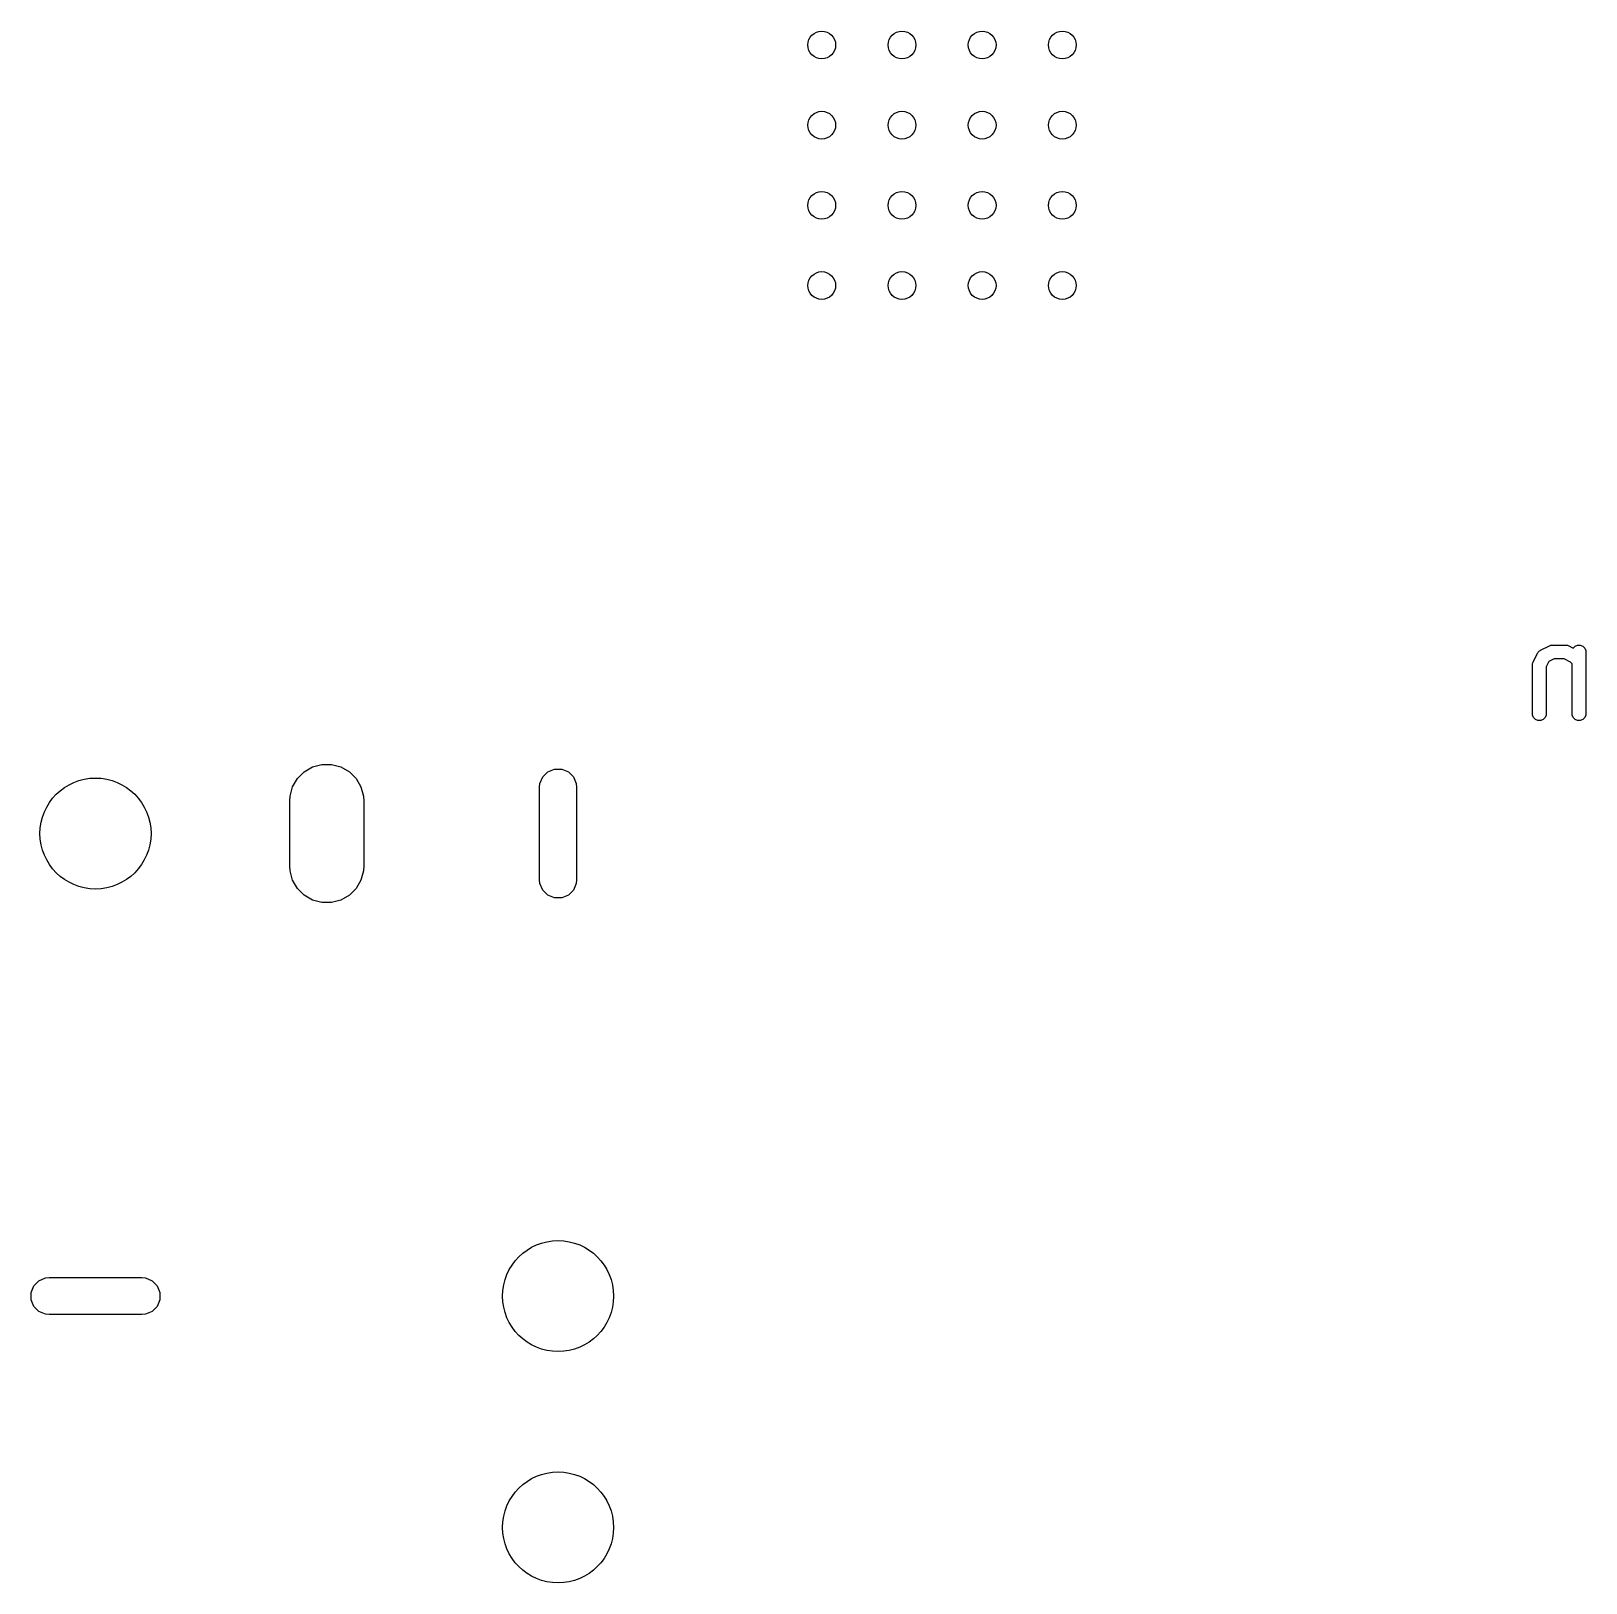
# Model space of a CAD drawing. Extents: x 1.92 to 4.62, y -4.26 to -2.08.
# Drawn here: x 3.323 to 3.985, y -4.217 to -3.556 of the extents above; entities that cross this region are included whole.
import ezdxf

# ---------------------------------------------------------------- set-up
doc = ezdxf.new("R2010")
doc.units = 0
doc.header["$MEASUREMENT"] = 0
doc.layers.add('BLACK', color=7, linetype='CONTINUOUS')

msp = doc.modelspace()

# ---------------------------------------------------------------- linework, layer by layer
at = {"layer": 'BLACK', "linetype": 'CONTINUOUS'}
for p, q in [((3.9691, -3.81776), (3.96964, -3.81755)), ((3.96964, -3.81755), (3.96974, -3.81754)), ((3.96974, -3.81754), (3.96984, -3.8175)), ((3.96984, -3.8175), (3.97042, -3.81745)), ((3.97042, -3.81745), (3.97604, -3.81745)), ((3.97604, -3.81745), (3.97662, -3.8175)), ((3.97662, -3.8175), (3.97671, -3.81754)), ((3.97671, -3.81754), (3.97682, -3.81755)), ((3.97682, -3.81755), (3.97736, -3.81776)), ((3.98002, -3.81794), (3.98109, -3.8175)), ((3.98109, -3.8175), (3.98224, -3.8175)), ((3.98224, -3.8175), (3.98331, -3.81794)), ((3.96215, -3.8247), (3.96403, -3.82095)), ((3.96403, -3.82095), (3.96409, -3.82086)), ((3.96409, -3.82086), (3.9641, -3.82081)), ((3.9641, -3.82081), (3.96415, -3.82076)), ((3.96415, -3.82076), (3.96433, -3.82046)), ((3.96433, -3.82046), (3.96461, -3.82022)), ((3.96461, -3.82022), (3.96486, -3.81994)), ((3.96486, -3.81994), (3.96515, -3.81976)), ((3.96515, -3.81976), (3.9652, -3.81971)), ((3.9652, -3.81971), (3.96525, -3.81969)), ((3.96525, -3.81969), (3.96535, -3.81963)), ((3.96535, -3.81963), (3.9691, -3.81776)), ((3.97111, -3.82335), (3.96887, -3.82448)), ((3.97534, -3.82335), (3.97111, -3.82335)), ((3.97804, -3.8247), (3.97534, -3.82335)), ((3.97736, -3.81776), (3.97926, -3.81871)), ((3.97926, -3.81871), (3.98002, -3.81794)), ((3.98331, -3.81794), (3.98412, -3.81876)), ((3.98412, -3.81876), (3.98456, -3.81982)), ((3.98456, -3.81982), (3.98462, -3.8204)), ((3.98462, -3.8204), (3.98462, -3.84665)), ((3.96184, -3.82602), (3.9619, -3.82545)), ((3.96184, -3.84665), (3.96184, -3.82602)), ((3.9619, -3.82545), (3.96194, -3.82535)), ((3.96194, -3.82524), (3.96215, -3.8247)), ((3.96194, -3.82535), (3.96194, -3.82524)), ((3.96887, -3.82448), (3.96774, -3.82672)), ((3.96774, -3.82672), (3.96774, -3.84665)), ((3.97871, -3.82537), (3.97804, -3.8247)), ((3.97871, -3.84665), (3.97871, -3.82537)), ((3.9619, -3.84722), (3.96184, -3.84665)), ((3.96234, -3.84829), (3.9619, -3.84722)), ((3.96315, -3.8491), (3.96234, -3.84829)), ((3.96422, -3.84954), (3.96315, -3.8491)), ((3.96537, -3.84954), (3.96422, -3.84954)), ((3.96643, -3.8491), (3.96537, -3.84954)), ((3.96725, -3.84829), (3.96643, -3.8491)), ((3.96769, -3.84722), (3.96725, -3.84829)), ((3.96774, -3.84665), (3.96769, -3.84722)), ((3.97877, -3.84722), (3.97871, -3.84665)), ((3.97921, -3.84829), (3.97877, -3.84722)), ((3.98002, -3.8491), (3.97921, -3.84829)), ((3.98109, -3.84954), (3.98002, -3.8491)), ((3.98224, -3.84954), (3.98109, -3.84954)), ((3.98331, -3.8491), (3.98224, -3.84954)), ((3.98412, -3.84829), (3.98331, -3.8491)), ((3.98456, -3.84722), (3.98412, -3.84829)), ((3.98462, -3.84665), (3.98456, -3.84722)), ((3.43923, -3.87136), (3.44279, -3.86931)), ((3.44279, -3.86931), (3.44676, -3.86824)), ((3.44676, -3.86824), (3.45087, -3.86824)), ((3.45087, -3.86824), (3.45485, -3.86931)), ((3.45485, -3.86931), (3.45841, -3.87136)), ((3.54287, -3.87141), (3.54571, -3.87023)), ((3.54571, -3.87023), (3.54878, -3.87023)), ((3.54878, -3.87023), (3.55162, -3.87141)), ((3.43427, -3.87783), (3.43633, -3.87427)), ((3.43633, -3.87427), (3.43923, -3.87136)), ((3.45841, -3.87136), (3.46131, -3.87427)), ((3.46131, -3.87427), (3.46337, -3.87783)), ((3.53937, -3.87795), (3.53952, -3.87642)), ((3.53952, -3.87642), (3.5407, -3.87358)), ((3.5407, -3.87358), (3.54287, -3.87141)), ((3.55162, -3.87141), (3.55379, -3.87358)), ((3.55379, -3.87358), (3.55497, -3.87642)), ((3.55497, -3.87642), (3.55512, -3.87795)), ((3.43307, -3.88386), (3.43321, -3.8818)), ((3.43321, -3.8818), (3.43427, -3.87783)), ((3.46337, -3.87783), (3.46443, -3.8818)), ((3.46443, -3.8818), (3.46457, -3.88386)), ((3.53937, -3.91732), (3.53937, -3.87795)), ((3.55512, -3.87795), (3.55512, -3.91732)), ((3.43307, -3.91142), (3.43307, -3.88386)), ((3.46457, -3.88386), (3.46457, -3.91142)), ((3.43321, -3.91347), (3.43307, -3.91142)), ((3.43427, -3.91744), (3.43321, -3.91347)), ((3.46443, -3.91347), (3.46337, -3.91744)), ((3.46457, -3.91142), (3.46443, -3.91347)), ((3.43633, -3.921), (3.43427, -3.91744)), ((3.43923, -3.92391), (3.43633, -3.921)), ((3.46131, -3.921), (3.45841, -3.92391)), ((3.46337, -3.91744), (3.46131, -3.921)), ((3.53952, -3.91886), (3.53937, -3.91732)), ((3.5407, -3.9217), (3.53952, -3.91886)), ((3.54287, -3.92387), (3.5407, -3.9217)), ((3.55379, -3.9217), (3.55162, -3.92387)), ((3.55497, -3.91886), (3.55379, -3.9217)), ((3.55512, -3.91732), (3.55497, -3.91886)), ((3.44279, -3.92597), (3.43923, -3.92391)), ((3.44676, -3.92703), (3.44279, -3.92597)), ((3.45087, -3.92703), (3.44676, -3.92703)), ((3.45485, -3.92597), (3.45087, -3.92703)), ((3.45841, -3.92391), (3.45485, -3.92597)), ((3.54571, -3.92505), (3.54287, -3.92387)), ((3.54878, -3.92505), (3.54571, -3.92505)), ((3.55162, -3.92387), (3.54878, -3.92505)), ((3.32416, -4.09011), (3.32633, -4.08794)), ((3.32633, -4.08794), (3.32917, -4.08677)), ((3.32917, -4.08677), (3.33071, -4.08661)), ((3.33071, -4.08661), (3.37008, -4.08661)), ((3.37008, -4.08661), (3.37161, -4.08677)), ((3.37161, -4.08677), (3.37445, -4.08794)), ((3.37445, -4.08794), (3.37663, -4.09011)), ((3.32299, -4.09295), (3.32416, -4.09011)), ((3.32299, -4.09602), (3.32299, -4.09295)), ((3.37663, -4.09011), (3.3778, -4.09295)), ((3.3778, -4.09295), (3.3778, -4.09602)), ((3.32416, -4.09886), (3.32299, -4.09602)), ((3.32633, -4.10104), (3.32416, -4.09886)), ((3.32917, -4.10221), (3.32633, -4.10104)), ((3.37445, -4.10104), (3.37161, -4.10221)), ((3.37663, -4.09886), (3.37445, -4.10104)), ((3.3778, -4.09602), (3.37663, -4.09886)), ((3.33071, -4.10236), (3.32917, -4.10221)), ((3.37008, -4.10236), (3.33071, -4.10236)), ((3.37161, -4.10221), (3.37008, -4.10236))]:
    msp.add_line(p, q, dxfattribs=at)
at = {"layer": 'BLACK'}
for centre, radius in [((3.65945, -3.56209), 0.00591), ((3.69357, -3.56209), 0.00591), ((3.72769, -3.56209), 0.00591), ((3.76181, -3.56209), 0.00591), ((3.65945, -3.59621), 0.00591), ((3.69357, -3.59621), 0.00591), ((3.72769, -3.59621), 0.00591), ((3.76181, -3.59621), 0.00591), ((3.65945, -3.63033), 0.00591), ((3.69357, -3.63033), 0.00591), ((3.72769, -3.63033), 0.00591), ((3.76181, -3.63033), 0.00591), ((3.65945, -3.66445), 0.00591), ((3.69357, -3.66445), 0.00591), ((3.72769, -3.66445), 0.00591), ((3.76181, -3.66445), 0.00591), ((3.35039, -3.89764), 0.02362), ((3.54724, -4.09449), 0.02362), ((3.54724, -4.19291), 0.02362)]:
    msp.add_circle(centre, radius, dxfattribs=at)

doc.saveas('drawing.dxf')
